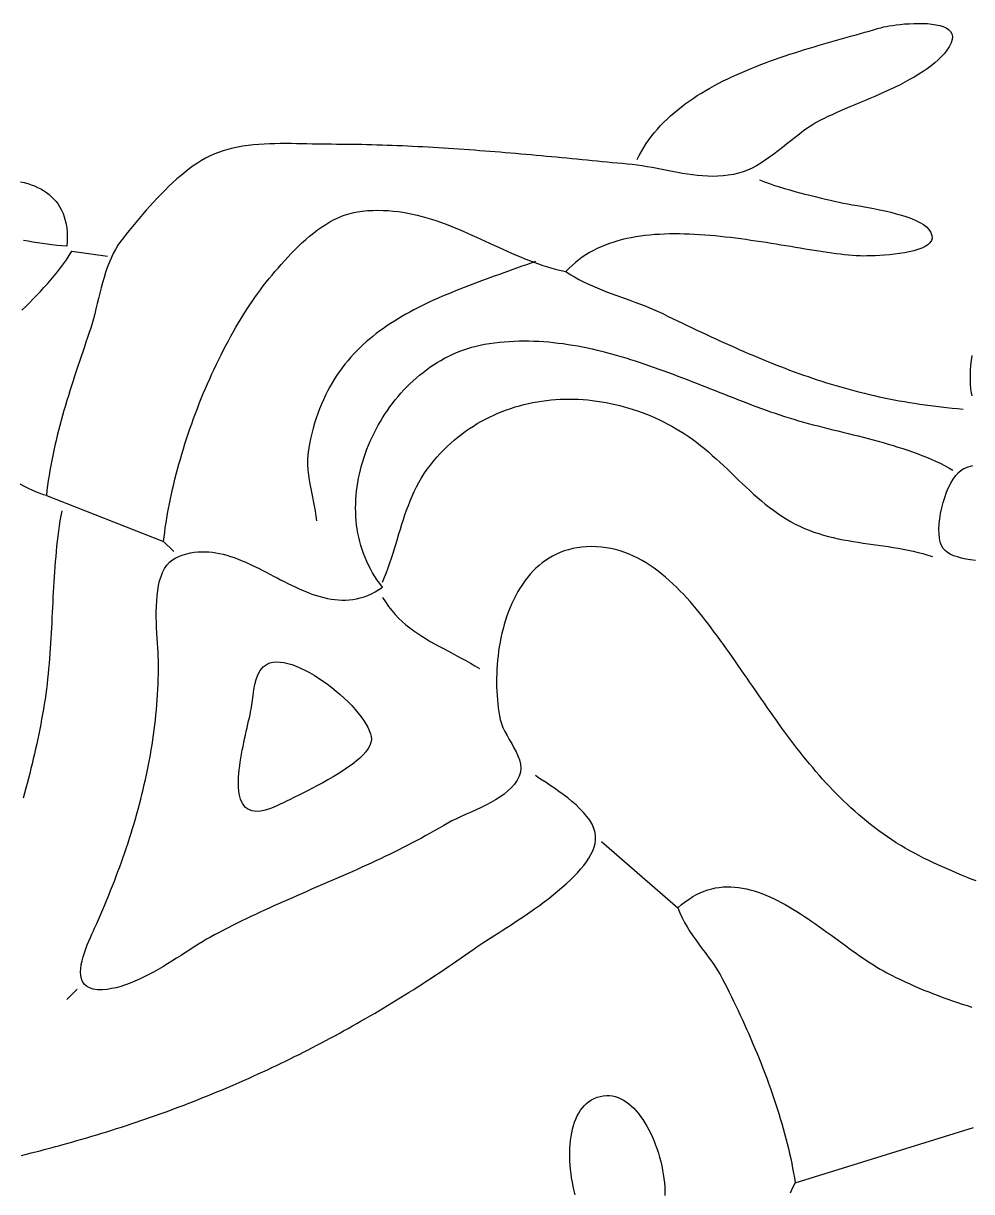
# Model space of a CAD drawing. Header units: millimetres. Extents: x 46 to 1464, y 30 to 1506.
# Drawn here: x 355.5 to 541.7, y 1015.2 to 1244.8 of the extents above; entities that cross this region are included whole.
import ezdxf

# ---------------------------------------------------------------- set-up
doc = ezdxf.new("R2010")
doc.units = ezdxf.units.MM
doc.layers.add('0_0_0', color=3, linetype='Continuous')

msp = doc.modelspace()

# ---------------------------------------------------------------- linework, layer by layer
at = {"layer": '0_0_0'}
for points in [[(476, 1218), (476.3983, 1218.8124), (476.8257, 1219.6064), (477.2815, 1220.3822), (477.7648, 1221.14), (478.2749, 1221.8802), (478.811, 1222.6032), (479.3723, 1223.309), (479.9581, 1223.9982), (480.5675, 1224.671), (481.1998, 1225.3276), (481.8542, 1225.9684), (482.5299, 1226.5936), (483.2262, 1227.2036), (483.9422, 1227.7987), (484.6772, 1228.3792), (485.4305, 1228.9453), (486.2012, 1229.4974), (486.9885, 1230.0357), (487.7917, 1230.5606), (488.61, 1231.0724), (489.4426, 1231.5713), (490.2888, 1232.0576), (491.1477, 1232.5318), (492.0186, 1232.9939), (492.9007, 1233.4444), (493.7932, 1233.8836), (494.6954, 1234.3117), (495.6065, 1234.729), (496.5256, 1235.1359), (497.452, 1235.5326), (498.385, 1235.9194), (499.3238, 1236.2967), (500.2675, 1236.6647), (501.2154, 1237.0237), (502.1667, 1237.3741), (503.1207, 1237.7161), (504.0765, 1238.05), (505.0334, 1238.3762), (505.9906, 1238.6948), (506.9474, 1239.0063), (507.9029, 1239.3109), (508.8563, 1239.6089), (509.807, 1239.9006), (510.754, 1240.1864), (511.6967, 1240.4664), (512.6343, 1240.7411), (513.5659, 1241.0106), (514.4908, 1241.2754), (515.4083, 1241.5357), (516.3175, 1241.7918), (517.2176, 1242.0439), (518.1079, 1242.2925), (518.9877, 1242.5378), (519.856, 1242.78), (520.7122, 1243.0196), (521.5555, 1243.2567), (522.3851, 1243.4917), (523.2001, 1243.725), (524, 1243.9567), (524.372, 1244.0525), (524.8569, 1244.1556), (525.4414, 1244.2621), (526.1122, 1244.368), (526.8561, 1244.4691), (527.6599, 1244.5616), (528.5103, 1244.6414), (529.3939, 1244.7044), (530.2977, 1244.7468), (531.2082, 1244.7644), (532.1123, 1244.7533), (532.9967, 1244.7094), (533.8482, 1244.6288), (534.6535, 1244.5074), (535.3992, 1244.3412), (536.0723, 1244.1262), (536.6594, 1243.8584), (537.1473, 1243.5339), (537.5227, 1243.1485), (537.7723, 1242.6982), (537.8829, 1242.1792), (537.8413, 1241.5873), (537.6342, 1240.9185), (537.2484, 1240.1689), (536.808, 1239.5063), (536.3027, 1238.86), (535.7365, 1238.2295), (535.1133, 1237.6145), (534.4372, 1237.0146), (533.7122, 1236.4294), (532.9422, 1235.8584), (532.1312, 1235.3013), (531.2833, 1234.7577), (530.4023, 1234.2271), (529.4924, 1233.7092), (528.5574, 1233.2035), (527.6015, 1232.7097), (526.6285, 1232.2274), (525.6424, 1231.7561), (524.6473, 1231.2955), (523.6472, 1230.8451), (522.6459, 1230.4046), (521.6476, 1229.9735), (520.6562, 1229.5515), (519.6757, 1229.1382), (518.7101, 1228.7331), (517.7634, 1228.3358), (516.8395, 1227.9461), (515.9425, 1227.5633), (515.0763, 1227.1872), (514.245, 1226.8174), (513.4525, 1226.4534), (512.7028, 1226.0948), (512, 1225.7414), (511.166, 1225.2812), (510.3335, 1224.77), (509.5018, 1224.2149), (508.6706, 1223.6234), (507.8392, 1223.0026), (507.0072, 1222.3598), (506.1741, 1221.7023), (505.3394, 1221.0374), (504.5026, 1220.3724), (503.6632, 1219.7145), (502.8208, 1219.071), (501.9747, 1218.4491), (501.1246, 1217.8562), (500.2699, 1217.2995), (499.4101, 1216.7863), (498.5448, 1216.3239), (497.6734, 1215.9195), (496.7954, 1215.5804), (495.9104, 1215.314), (494.8881, 1215.0825), (493.8705, 1214.9104), (492.8571, 1214.7933), (491.8477, 1214.7266), (490.842, 1214.7059), (489.8396, 1214.7268), (488.8404, 1214.7849), (487.8438, 1214.8756), (486.8497, 1214.9947), (485.8578, 1215.1375), (484.8677, 1215.2997), (483.8791, 1215.4769), (482.8917, 1215.6645), (481.9053, 1215.8582), (480.9194, 1216.0534), (479.9339, 1216.2459), (478.9483, 1216.431), (477.9625, 1216.6045), (476.976, 1216.7617), (475.9886, 1216.8984), (475, 1217.01), (474.0272, 1217.106), (473.0518, 1217.2023), (472.0739, 1217.2988), (471.0936, 1217.3956), (470.1109, 1217.4924), (469.1259, 1217.5893), (468.1388, 1217.6862), (467.1496, 1217.7829), (466.1585, 1217.8795), (465.1654, 1217.9759), (464.1705, 1218.072), (463.1738, 1218.1677), (462.1756, 1218.2629), (461.1757, 1218.3577), (460.1745, 1218.4519), (459.1718, 1218.5455), (458.1678, 1218.6383), (457.1627, 1218.7304), (456.1564, 1218.8216), (455.1491, 1218.912), (454.1408, 1219.0013), (453.1317, 1219.0896), (452.1219, 1219.1768), (451.1113, 1219.2628), (450.1002, 1219.3475), (449.0886, 1219.431), (448.0766, 1219.513), (447.0642, 1219.5936), (446.0516, 1219.6727), (445.0389, 1219.7502), (444.0261, 1219.826), (443.0133, 1219.9001), (442.0006, 1219.9724), (440.9882, 1220.0428), (439.976, 1220.1114), (438.9642, 1220.1779), (437.9529, 1220.2423), (436.9422, 1220.3046), (435.932, 1220.3647), (434.9227, 1220.4226), (433.9141, 1220.4781), (432.9064, 1220.5312), (431.8997, 1220.5818), (430.8942, 1220.6299), (429.8897, 1220.6754), (428.8866, 1220.7182), (427.8848, 1220.7582), (426.8844, 1220.7955), (425.8855, 1220.8298), (424.8883, 1220.8612), (423.8927, 1220.8896), (422.899, 1220.9149), (421.9071, 1220.9371), (420.9171, 1220.956), (419.9292, 1220.9716), (418.9435, 1220.9839), (417.96, 1220.9928), (416.9788, 1220.9981), (416, 1221), (415.0688, 1221.0047), (414.1139, 1221.0175), (413.1377, 1221.036), (412.1425, 1221.0579), (411.1308, 1221.0809), (410.105, 1221.1028), (409.0676, 1221.1212), (408.021, 1221.1339), (406.9675, 1221.1385), (405.9097, 1221.1328), (404.8499, 1221.1144), (403.7907, 1221.0811), (402.7343, 1221.0306), (401.6832, 1220.9605), (400.64, 1220.8687), (399.6069, 1220.7527), (398.5864, 1220.6104), (397.5809, 1220.4393), (396.5929, 1220.2373), (395.6249, 1220.002), (394.6791, 1219.7311), (393.7581, 1219.4223), (392.8642, 1219.0734), (392, 1218.6821), (391.214, 1218.2746), (390.4222, 1217.8169), (389.626, 1217.3123), (388.8269, 1216.7642), (388.0265, 1216.176), (387.2263, 1215.5512), (386.4277, 1214.8931), (385.6323, 1214.2051), (384.8416, 1213.4906), (384.0571, 1212.753), (383.2804, 1211.9958), (382.5128, 1211.2224), (381.756, 1210.436), (381.0114, 1209.6402), (380.2806, 1208.8384), (379.5651, 1208.0338), (378.8663, 1207.2301), (378.1859, 1206.4305), (377.5252, 1205.6384), (376.8858, 1204.8573), (376.2693, 1204.0905), (375.6771, 1203.3415), (375.1107, 1202.6137), (374.5717, 1201.9105), (374.0444, 1201.1627), (373.5578, 1200.365), (373.1086, 1199.5223), (372.6935, 1198.6396), (372.3095, 1197.7219), (371.9533, 1196.7741), (371.6217, 1195.8014), (371.3115, 1194.8087), (371.0196, 1193.801), (370.7426, 1192.7833), (370.4775, 1191.7607), (370.2211, 1190.738), (369.9701, 1189.7204), (369.7213, 1188.7127), (369.4716, 1187.7201), (369.2178, 1186.7475), (368.9567, 1185.8), (368.685, 1184.8825), (368.3996, 1184), (368.0829, 1183.0687), (367.7647, 1182.1334), (367.4454, 1181.1941), (367.1257, 1180.2511), (366.8059, 1179.3044), (366.4867, 1178.3543), (366.1685, 1177.4009), (365.852, 1176.4444), (365.5375, 1175.4849), (365.2257, 1174.5227), (364.9171, 1173.5578), (364.6122, 1172.5905), (364.3116, 1171.6209), (364.0157, 1170.6491), (363.7251, 1169.6754), (363.4403, 1168.6999), (363.1618, 1167.7228), (362.8902, 1166.7441), (362.626, 1165.7642), (362.3698, 1164.7831), (362.122, 1163.8011), (361.8832, 1162.8182), (361.6539, 1161.8347), (361.4346, 1160.8507), (361.2259, 1159.8664), (361.0283, 1158.8819), (360.8423, 1157.8974), (360.6684, 1156.9131), (360.5073, 1155.9291), (360.3593, 1154.9457), (360.2251, 1153.9629), (360.1051, 1152.9809), (360, 1152), (359.4019, 1152.1511), (358.7486, 1152.3728), (358.0451, 1152.657), (357.2962, 1152.9955), (356.5068, 1153.3803), (355.6817, 1153.8032), (354.8259, 1154.2561)], [(354.9053, 1213.6567), (355.6199, 1213.4873), (356.3149, 1213.2921), (356.989, 1213.0703), (357.6407, 1212.8212), (358.2689, 1212.544), (358.8722, 1212.2381), (359.4494, 1211.9028), (359.9991, 1211.5372), (360.52, 1211.1408), (361.0109, 1210.7128), (361.4704, 1210.2524), (361.8973, 1209.759), (362.2902, 1209.2318), (362.6478, 1208.6702), (362.9689, 1208.0734), (363.2522, 1207.4406), (363.4963, 1206.7713), (363.7, 1206.0646), (363.8619, 1205.3198), (363.9808, 1204.5362), (364.0553, 1203.7132), (364.0842, 1202.8499), (364.0662, 1201.9458), (364, 1201), (363.0208, 1201.0572), (362.0501, 1201.1372), (361.0877, 1201.2375), (360.133, 1201.3552), (359.1856, 1201.4879), (358.2451, 1201.6328), (357.3111, 1201.7875), (356.3832, 1201.9491), (355.4609, 1202.1151)], [(500, 1214), (500.9927, 1213.6277), (501.9834, 1213.2755), (502.9727, 1212.9417), (503.9613, 1212.6246), (504.9501, 1212.3226), (505.9396, 1212.0339), (506.9306, 1211.757), (507.9239, 1211.4902), (508.9201, 1211.2317), (509.92, 1210.98), (510.9243, 1210.7333), (511.9337, 1210.4899), (512.949, 1210.2483), (513.9708, 1210.0068), (515, 1209.7637), (515.6748, 1209.6148), (516.4469, 1209.4617), (517.3042, 1209.303), (518.2347, 1209.137), (519.2263, 1208.9624), (520.267, 1208.7776), (521.3448, 1208.581), (522.4476, 1208.3713), (523.5634, 1208.1468), (524.68, 1207.9061), (525.7856, 1207.6477), (526.868, 1207.3701), (527.9152, 1207.0718), (528.9152, 1206.7512), (529.8559, 1206.4069), (530.7252, 1206.0374), (531.5112, 1205.6411), (532.2017, 1205.2166), (532.7848, 1204.7623), (533.2484, 1204.2769), (533.6579, 1203.6593), (533.8713, 1203.0911), (533.9036, 1202.5705), (533.7695, 1202.0953), (533.4838, 1201.6637), (533.0615, 1201.2735), (532.5173, 1200.923), (531.8661, 1200.61), (531.1227, 1200.3325), (530.3019, 1200.0887), (529.4187, 1199.8765), (528.4878, 1199.694), (527.524, 1199.5391), (526.5423, 1199.4099), (525.5574, 1199.3043), (524.5842, 1199.2205), (523.6376, 1199.1565), (522.7323, 1199.1101), (521.8832, 1199.0796), (521.1051, 1199.0628), (520.4129, 1199.0579), (519.8214, 1199.0628), (519.3455, 1199.0755), (519, 1199.0941), (518.2501, 1199.1561), (517.482, 1199.2295), (516.6963, 1199.3137), (515.8937, 1199.4079), (515.0749, 1199.5114), (514.2405, 1199.6235), (513.3911, 1199.7434), (512.5275, 1199.8704), (511.6503, 1200.0038), (510.7602, 1200.1429), (509.8579, 1200.2869), (508.944, 1200.4351), (508.0191, 1200.5868), (507.084, 1200.7413), (506.1394, 1200.8979), (505.1858, 1201.0557), (504.2239, 1201.2142), (503.2545, 1201.3726), (502.2782, 1201.53), (501.2956, 1201.686), (500.3075, 1201.8396), (499.3144, 1201.9902), (498.3171, 1202.1371), (497.3162, 1202.2794), (496.3124, 1202.4166), (495.3063, 1202.5479), (494.2987, 1202.6726), (493.2901, 1202.7898), (492.2813, 1202.899), (491.2729, 1202.9994), (490.2657, 1203.0903), (489.2601, 1203.1708), (488.257, 1203.2404), (487.257, 1203.2983), (486.2607, 1203.3438), (485.2689, 1203.3761), (484.2821, 1203.3945), (483.3011, 1203.3983), (482.3265, 1203.3868), (481.3591, 1203.3592), (480.3993, 1203.3149), (479.448, 1203.2531), (478.5058, 1203.173), (477.5733, 1203.074), (476.6513, 1202.9553), (475.7403, 1202.8162), (474.8412, 1202.6561), (473.9544, 1202.474), (473.0807, 1202.2694), (472.2208, 1202.0415), (471.3753, 1201.7896), (470.5449, 1201.5129), (469.7303, 1201.2108), (468.932, 1200.8825), (468.1509, 1200.5273), (467.3875, 1200.1445), (466.6426, 1199.7333), (465.9168, 1199.293), (465.2107, 1198.8229), (464.525, 1198.3222), (463.8604, 1197.7904), (463.2176, 1197.2265), (462.5972, 1196.6299), (462, 1196), (462.8353, 1195.4538), (463.6849, 1194.9412), (464.5478, 1194.4594), (465.4226, 1194.0054), (466.3084, 1193.5763), (467.2037, 1193.1693), (468.1076, 1192.7814), (469.0189, 1192.4098), (469.9362, 1192.0516), (470.8586, 1191.7038), (471.7848, 1191.3636), (472.7137, 1191.028), (473.6441, 1190.6943), (474.5747, 1190.3594), (475.5045, 1190.0205), (476.4323, 1189.6747), (477.3569, 1189.3191), (478.2772, 1188.9507), (479.1918, 1188.5668), (480.0998, 1188.1644), (481, 1187.7407), (481.9754, 1187.2671), (482.9444, 1186.7978), (483.9074, 1186.333), (484.8646, 1185.8726), (485.8162, 1185.4167), (486.7627, 1184.9655), (487.7041, 1184.5189), (488.6409, 1184.077), (489.5733, 1183.6399), (490.5015, 1183.2076), (491.4259, 1182.7803), (492.3467, 1182.3579), (493.2642, 1181.9406), (494.1788, 1181.5284), (495.0905, 1181.1214), (495.9999, 1180.7195), (496.907, 1180.323), (497.8123, 1179.9319), (498.716, 1179.5461), (499.6183, 1179.1659), (500.5195, 1178.7912), (501.42, 1178.4221), (502.32, 1178.0587), (503.2197, 1177.7011), (504.1195, 1177.3493), (505.0196, 1177.0033), (505.9204, 1176.6633), (506.822, 1176.3292), (507.7249, 1176.0013), (508.6291, 1175.6795), (509.5351, 1175.3638), (510.4431, 1175.0544), (511.3534, 1174.7514), (512.2663, 1174.4547), (513.182, 1174.1645), (514.1008, 1173.8808), (515.023, 1173.6036), (515.9489, 1173.3331), (516.8788, 1173.0693), (517.8129, 1172.8123), (518.7515, 1172.5621), (519.6949, 1172.3188), (520.6434, 1172.0825), (521.5973, 1171.8532), (522.5567, 1171.631), (523.5221, 1171.4159), (524.4937, 1171.2081), (525.4718, 1171.0075), (526.4566, 1170.8143), (527.4484, 1170.6285), (528.4475, 1170.4501), (529.4543, 1170.2793), (530.4688, 1170.1161), (531.4916, 1169.9606), (532.5227, 1169.8128), (533.5626, 1169.6728), (534.6114, 1169.5406), (535.6695, 1169.4164), (536.7371, 1169.3001), (537.8145, 1169.1919), (538.902, 1169.0919), (540, 1169)], [(360, 1152), (383, 1143), (383.1018, 1143.8926), (383.2158, 1144.7948), (383.3419, 1145.7062), (383.4798, 1146.6263), (383.6295, 1147.5546), (383.7909, 1148.4906), (383.9637, 1149.4338), (384.1479, 1150.3838), (384.3434, 1151.34), (384.5499, 1152.3021), (384.7673, 1153.2695), (384.9956, 1154.2418), (385.2346, 1155.2185), (385.4842, 1156.1991), (385.7441, 1157.1831), (386.0144, 1158.1701), (386.2948, 1159.1596), (386.5852, 1160.151), (386.8854, 1161.144), (387.1955, 1162.1381), (387.5151, 1163.1327), (387.8443, 1164.1275), (388.1827, 1165.1219), (388.5304, 1166.1154), (388.8871, 1167.1076), (389.2528, 1168.098), (389.6273, 1169.0862), (390.0105, 1170.0716), (390.4022, 1171.0538), (390.8023, 1172.0322), (391.2107, 1173.0065), (391.6272, 1173.9762), (392.0517, 1174.9407), (392.484, 1175.8996), (392.9241, 1176.8524), (393.3718, 1177.7987), (393.827, 1178.738), (394.2894, 1179.6697), (394.7591, 1180.5935), (395.2358, 1181.5088), (395.7195, 1182.4152), (396.2099, 1183.3121), (396.707, 1184.1992), (397.2106, 1185.0759), (397.7206, 1185.9418), (398.2368, 1186.7964), (398.7592, 1187.6392), (399.2875, 1188.4697), (399.8217, 1189.2875), (400.3616, 1190.0921), (400.9071, 1190.883), (401.458, 1191.6597), (402.0142, 1192.4218), (402.5756, 1193.1688), (403.142, 1193.9001), (403.7134, 1194.6154), (404.2895, 1195.3142), (404.8703, 1195.996), (405.4771, 1196.6933), (406.0997, 1197.3998), (406.7382, 1198.1118), (407.3925, 1198.8258), (408.0629, 1199.5381), (408.7494, 1200.245), (409.4521, 1200.9431), (410.1711, 1201.6286), (410.9064, 1202.2981), (411.6583, 1202.9478), (412.4267, 1203.5741), (413.2118, 1204.1735), (414.0136, 1204.7423), (414.8323, 1205.277), (415.668, 1205.7739), (416.5207, 1206.2294), (417.3905, 1206.6399), (418.2776, 1207.0018), (419.1819, 1207.3114), (420.1037, 1207.5653), (421.043, 1207.7597), (422, 1207.8911), (423.0394, 1207.9791), (424.0663, 1208.0304), (425.0811, 1208.0466), (426.0842, 1208.029), (427.0762, 1207.979), (428.0575, 1207.8981), (429.0285, 1207.7876), (429.9897, 1207.6491), (430.9417, 1207.484), (431.8848, 1207.2936), (432.8194, 1207.0794), (433.7462, 1206.8429), (434.6655, 1206.5854), (435.5779, 1206.3084), (436.4836, 1206.0133), (437.3834, 1205.7015), (438.2775, 1205.3745), (439.1665, 1205.0337), (440.0508, 1204.6805), (440.9309, 1204.3163), (441.8073, 1203.9427), (442.6804, 1203.5609), (443.5507, 1203.1724), (444.4187, 1202.7787), (445.2847, 1202.3812), (446.1494, 1201.9813), (447.0131, 1201.5804), (447.8762, 1201.18), (448.7394, 1200.7814), (449.603, 1200.3862), (450.4676, 1199.9957), (451.3334, 1199.6114), (452.2012, 1199.2347), (453.0712, 1198.867), (453.944, 1198.5097), (454.82, 1198.1643), (455.6997, 1197.8322), (456.5835, 1197.5149), (457.472, 1197.2137), (458.3656, 1196.9301), (459.2647, 1196.6655), (460.1698, 1196.4213), (461.0814, 1196.199), (462, 1196)], [(355.1846, 1188.4443), (355.9217, 1189.1656), (356.6553, 1189.891), (357.3835, 1190.6212), (358.1044, 1191.3567), (358.8161, 1192.0984), (359.5166, 1192.8469), (360.204, 1193.6028), (360.8764, 1194.3668), (361.5318, 1195.1397), (362.1683, 1195.9221), (362.784, 1196.7146), (363.377, 1197.518), (363.9452, 1198.3329), (364.4869, 1199.16), (365, 1200)], [(365, 1200), (372, 1199)], [(456, 1198), (455.1203, 1197.675), (454.2397, 1197.3527), (453.3583, 1197.0327), (452.4765, 1196.7144), (451.5947, 1196.3975), (450.7133, 1196.0815), (449.8325, 1195.766), (448.9527, 1195.4505), (448.0743, 1195.1346), (447.1977, 1194.8178), (446.3231, 1194.4998), (445.4509, 1194.18), (444.5816, 1193.858), (443.7153, 1193.5334), (442.8525, 1193.2057), (441.9935, 1192.8745), (441.1387, 1192.5394), (440.2884, 1192.1999), (439.443, 1191.8556), (438.6028, 1191.506), (437.7681, 1191.1507), (436.9394, 1190.7892), (436.117, 1190.4212), (435.3011, 1190.0461), (434.4922, 1189.6635), (433.6906, 1189.2731), (432.8967, 1188.8742), (432.1108, 1188.4666), (431.3333, 1188.0497), (430.5644, 1187.6231), (429.8046, 1187.1865), (429.0542, 1186.7392), (428.3136, 1186.281), (427.5831, 1185.8113), (426.863, 1185.3297), (426.1538, 1184.8357), (425.4557, 1184.329), (424.769, 1183.8091), (424.0943, 1183.2756), (423.4317, 1182.7279), (422.7817, 1182.1657), (422.1446, 1181.5885), (421.5207, 1180.9959), (420.9104, 1180.3875), (420.3141, 1179.7627), (419.7321, 1179.1212), (419.1647, 1178.4625), (418.6123, 1177.7862), (418.0752, 1177.0918), (417.5539, 1176.3789), (417.0485, 1175.647), (416.5596, 1174.8958), (416.0874, 1174.1247), (415.6323, 1173.3334), (415.1946, 1172.5213), (414.7747, 1171.6881), (414.373, 1170.8333), (413.9897, 1169.9564), (413.6253, 1169.057), (413.28, 1168.1348), (412.9543, 1167.1891), (412.6484, 1166.2197), (412.3628, 1165.226), (412.0978, 1164.2076), (411.8537, 1163.1641), (411.6309, 1162.095), (411.4297, 1161), (411.3041, 1160.0253), (411.2534, 1159.0392), (411.2682, 1158.0436), (411.3386, 1157.0404), (411.4553, 1156.0314), (411.6085, 1155.0185), (411.7887, 1154.0036), (411.9863, 1152.9885), (412.1917, 1151.9751), (412.3953, 1150.9654), (412.5875, 1149.9611), (412.7587, 1148.9642), (412.8994, 1147.9765), (413, 1147)], [(542.5272, 1076.2765), (541.5805, 1076.6643), (540.6345, 1077.0531), (539.6898, 1077.4441), (538.7467, 1077.8384), (537.8059, 1078.2372), (536.8678, 1078.6416), (535.9328, 1079.0528), (535.0016, 1079.472), (534.0745, 1079.9003), (533.1521, 1080.3389), (532.2349, 1080.7888), (531.3233, 1081.2514), (530.4179, 1081.7277), (529.5191, 1082.2189), (528.6274, 1082.7261), (527.7433, 1083.2505), (526.8673, 1083.7933), (526, 1084.3557), (525.1327, 1084.9414), (524.2807, 1085.5376), (523.4434, 1086.144), (522.6206, 1086.7604), (521.8118, 1087.3865), (521.0166, 1088.0222), (520.2347, 1088.6671), (519.4656, 1089.3211), (518.7089, 1089.9839), (517.9643, 1090.6554), (517.2314, 1091.3351), (516.5097, 1092.023), (515.7988, 1092.7188), (515.0985, 1093.4222), (514.4082, 1094.1331), (513.7276, 1094.8512), (513.0562, 1095.5762), (512.3938, 1096.308), (511.7398, 1097.0463), (511.094, 1097.7908), (510.4558, 1098.5414), (509.825, 1099.2978), (509.2011, 1100.0598), (508.5837, 1100.8271), (507.9724, 1101.5995), (507.3669, 1102.3768), (506.7667, 1103.1588), (506.1714, 1103.9452), (505.5807, 1104.7357), (504.9941, 1105.5302), (504.4113, 1106.3285), (503.8319, 1107.1302), (503.2554, 1107.9352), (502.6815, 1108.7432), (502.1097, 1109.554), (501.5398, 1110.3673), (500.9712, 1111.183), (500.4037, 1112.0008), (499.8367, 1112.8205), (499.27, 1113.6418), (498.703, 1114.4645), (498.1355, 1115.2884), (497.5669, 1116.1132), (496.9971, 1116.9387), (496.4254, 1117.7647), (495.8516, 1118.591), (495.2752, 1119.4172), (494.6958, 1120.2433), (494.1131, 1121.0689), (493.5267, 1121.8938), (492.9361, 1122.7178), (492.341, 1123.5406), (491.741, 1124.3621), (491.1356, 1125.1819), (490.5246, 1126), (489.9657, 1126.7381), (489.3952, 1127.4793), (488.8129, 1128.2217), (488.2187, 1128.9636), (487.6124, 1129.7029), (486.9937, 1130.438), (486.3626, 1131.1668), (485.7188, 1131.8876), (485.0621, 1132.5984), (484.3924, 1133.2975), (483.7095, 1133.983), (483.0132, 1134.653), (482.3033, 1135.3057), (481.5797, 1135.9391), (480.8421, 1136.5515), (480.0904, 1137.141), (479.3245, 1137.7057), (478.544, 1138.2438), (477.749, 1138.7534), (476.9391, 1139.2326), (476.1141, 1139.6796), (475.274, 1140.0926), (474.4186, 1140.4696), (473.5475, 1140.8089), (472.6608, 1141.1085), (471.7581, 1141.3666), (470.8394, 1141.5814), (469.9044, 1141.751), (468.9529, 1141.8734), (467.9848, 1141.947), (467, 1141.9698), (466.0427, 1141.942), (465.1141, 1141.8661), (464.2139, 1141.7434), (463.3419, 1141.5754), (462.4977, 1141.3633), (461.681, 1141.1086), (460.8917, 1140.8126), (460.1295, 1140.4768), (459.394, 1140.1025), (458.685, 1139.6912), (458.0023, 1139.2441), (457.3455, 1138.7627), (456.7145, 1138.2485), (456.1088, 1137.7026), (455.5283, 1137.1266), (454.9727, 1136.5219), (454.4417, 1135.8898), (453.9351, 1135.2316), (453.4525, 1134.5489), (452.9937, 1133.8429), (452.5585, 1133.1151), (452.1465, 1132.3669), (451.7575, 1131.5996), (451.3913, 1130.8146), (451.0475, 1130.0133), (450.7258, 1129.1971), (450.4261, 1128.3673), (450.1481, 1127.5255), (449.8914, 1126.6729), (449.6558, 1125.8109), (449.4411, 1124.9409), (449.2469, 1124.0644), (449.073, 1123.1826), (448.9191, 1122.297), (448.785, 1121.409), (448.6703, 1120.5199), (448.5749, 1119.6312), (448.4984, 1118.7441), (448.4406, 1117.8602), (448.4012, 1116.9808), (448.3799, 1116.1072), (448.3765, 1115.241), (448.3907, 1114.3833), (448.4221, 1113.5357), (448.4707, 1112.6996), (448.536, 1111.8762), (448.6178, 1111.067), (448.7159, 1110.2734), (448.8299, 1109.4968), (448.9597, 1108.7385), (449.1049, 1108), (449.321, 1107.2163), (449.6277, 1106.4292), (450.0042, 1105.639), (450.4299, 1104.8461), (450.8841, 1104.0509), (451.3463, 1103.2538), (451.7957, 1102.4551), (452.2117, 1101.6553), (452.5736, 1100.8548), (452.8608, 1100.0539), (453.0527, 1099.253), (453.1286, 1098.4526), (453.0678, 1097.6529), (452.8497, 1096.8545), (452.4537, 1096.0578), (451.9302, 1095.3132), (451.3168, 1094.615), (450.6235, 1093.9595), (449.8599, 1093.343), (449.0359, 1092.7618), (448.1612, 1092.2122), (447.2457, 1091.6906), (446.2992, 1091.1932), (445.3314, 1090.7163), (444.3522, 1090.2564), (443.3713, 1089.8096), (442.3985, 1089.3723), (441.4437, 1088.9409), (440.5167, 1088.5116), (439.6272, 1088.0808), (438.785, 1087.6447), (438, 1087.1998), (437.1279, 1086.6834), (436.2529, 1086.1757), (435.3751, 1085.6763), (434.4946, 1085.185), (433.6114, 1084.7014), (432.7258, 1084.2252), (431.8377, 1083.7561), (430.9474, 1083.2937), (430.0549, 1082.8377), (429.1604, 1082.3878), (428.264, 1081.9438), (427.3657, 1081.5051), (426.4657, 1081.0716), (425.5641, 1080.6429), (424.661, 1080.2187), (423.7566, 1079.7987), (422.8509, 1079.3825), (421.9441, 1078.9698), (421.0362, 1078.5603), (420.1275, 1078.1537), (419.2179, 1077.7496), (418.3076, 1077.3478), (417.3968, 1076.9479), (416.4855, 1076.5495), (415.5738, 1076.1524), (414.6619, 1075.7563), (413.7499, 1075.3607), (412.8379, 1074.9655), (411.926, 1074.5702), (411.0143, 1074.1746), (410.1029, 1073.7782), (409.192, 1073.3809), (408.2816, 1072.9823), (407.3719, 1072.582), (406.463, 1072.1798), (405.5549, 1071.7752), (404.6479, 1071.3681), (403.742, 1070.958), (402.8374, 1070.5446), (401.934, 1070.1277), (401.0322, 1069.7069), (400.1319, 1069.2818), (399.2333, 1068.8522), (398.3365, 1068.4177), (397.4417, 1067.9781), (396.5488, 1067.5329), (395.6581, 1067.0818), (394.7696, 1066.6246), (393.8836, 1066.1609), (393, 1065.6905), (392.2355, 1065.2682), (391.452, 1064.8149), (390.6507, 1064.3344), (389.8328, 1063.8306), (388.9995, 1063.3077), (388.1521, 1062.7694), (387.2919, 1062.2198), (386.42, 1061.6629), (385.5377, 1061.1025), (384.6462, 1060.5428), (383.7469, 1059.9875), (382.8408, 1059.4408), (381.9294, 1058.9065), (381.0137, 1058.3886), (380.0951, 1057.8911), (379.1748, 1057.418), (378.254, 1056.9731), (377.3339, 1056.5605), (376.4159, 1056.1842), (375.5011, 1055.848), (374.5908, 1055.556), (373.6862, 1055.3122), (372.7886, 1055.1204), (371.8991, 1054.9846), (371.0192, 1054.9089), (370.0068, 1054.9149), (369.1498, 1055.0378), (368.4385, 1055.2682), (367.8631, 1055.5965), (367.4138, 1056.0133), (367.0811, 1056.5091), (366.8551, 1057.0745), (366.7262, 1057.7), (366.6845, 1058.3763), (366.7205, 1059.0937), (366.8243, 1059.8428), (366.9863, 1060.6143), (367.1967, 1061.3986), (367.4458, 1062.1862), (367.7239, 1062.9678), (368.0212, 1063.7338), (368.3281, 1064.4749), (368.6348, 1065.1815), (368.9316, 1065.8442), (369.2088, 1066.4535), (369.4567, 1067), (369.8677, 1067.921), (370.2738, 1068.8432), (370.6748, 1069.7664), (371.0707, 1070.6907), (371.4614, 1071.6162), (371.8467, 1072.5429), (372.2265, 1073.4708), (372.6008, 1074.3999), (372.9694, 1075.3302), (373.3323, 1076.2619), (373.6892, 1077.1949), (374.0402, 1078.1293), (374.3851, 1079.065), (374.7238, 1080.0022), (375.0562, 1080.9408), (375.3823, 1081.8809), (375.7018, 1082.8225), (376.0147, 1083.7657), (376.3209, 1084.7104), (376.6203, 1085.6567), (376.9128, 1086.6047), (377.1982, 1087.5543), (377.4765, 1088.5056), (377.7476, 1089.4586), (378.0114, 1090.4134), (378.2677, 1091.37), (378.5165, 1092.3284), (378.7576, 1093.2886), (378.9909, 1094.2507), (379.2165, 1095.2147), (379.434, 1096.1806), (379.6435, 1097.1485), (379.8448, 1098.1184), (380.0378, 1099.0903), (380.2225, 1100.0642), (380.3986, 1101.0403), (380.5662, 1102.0184), (380.7251, 1102.9987), (380.8752, 1103.9812), (381.0164, 1104.9659), (381.1486, 1105.9528), (381.2716, 1106.942), (381.3855, 1107.9335), (381.49, 1108.9273), (381.5851, 1109.9235), (381.6707, 1110.922), (381.7467, 1111.923), (381.8129, 1112.9264), (381.8693, 1113.9323), (381.9157, 1114.9407), (381.9521, 1115.9516), (381.9784, 1116.9651), (381.9943, 1117.9812), (382, 1119), (381.9893, 1119.6586), (381.9598, 1120.3951), (381.9158, 1121.2012), (381.8618, 1122.0689), (381.8019, 1122.9899), (381.7408, 1123.9561), (381.6826, 1124.9593), (381.6319, 1125.9913), (381.5929, 1127.0441), (381.57, 1128.1093), (381.5677, 1129.1789), (381.5903, 1130.2446), (381.6421, 1131.2984), (381.7275, 1132.332), (381.851, 1133.3373), (382.0168, 1134.3061), (382.2294, 1135.2303), (382.4931, 1136.1016), (382.8124, 1136.912), (383.1915, 1137.6532), (383.6348, 1138.317), (384.1468, 1138.8954), (384.7318, 1139.3801), (385.3942, 1139.7631), (386.1183, 1140.0769), (386.841, 1140.3403), (387.562, 1140.555), (388.2817, 1140.723), (388.9999, 1140.8463), (389.7169, 1140.9268), (390.4325, 1140.9665), (391.147, 1140.9674), (391.8603, 1140.9313), (392.5726, 1140.8602), (393.2838, 1140.7562), (393.9941, 1140.621), (394.7035, 1140.4567), (395.4121, 1140.2653), (396.12, 1140.0486), (396.8271, 1139.8087), (397.5336, 1139.5474), (398.2395, 1139.2668), (398.945, 1138.9688), (399.6499, 1138.6552), (400.3546, 1138.3282), (401.0588, 1137.9896), (401.7629, 1137.6413), (402.4667, 1137.2854), (403.1704, 1136.9238), (403.8741, 1136.5584), (404.5778, 1136.1912), (405.2815, 1135.8241), (405.9853, 1135.4591), (406.6893, 1135.0981), (407.3936, 1134.7431), (408.0982, 1134.396), (408.8032, 1134.0588), (409.5086, 1133.7334), (410.2145, 1133.4218), (410.921, 1133.126), (411.6281, 1132.8478), (412.3359, 1132.5892), (413.0445, 1132.3523), (413.7539, 1132.1388), (414.4642, 1131.9509), (415.1754, 1131.7903), (415.8876, 1131.6592), (416.6009, 1131.5594), (417.3153, 1131.4928), (418.0309, 1131.4615), (418.7478, 1131.4674), (419.466, 1131.5124), (420.1856, 1131.5984), (420.9067, 1131.7275), (421.6293, 1131.9016), (422.3534, 1132.1227), (423.0792, 1132.3926), (423.8067, 1132.7133), (424.5359, 1133.0868), (425.267, 1133.515), (426, 1134), (425.4645, 1134.6895), (424.9594, 1135.3917), (424.4844, 1136.106), (424.0393, 1136.8319), (423.6235, 1137.5689), (423.237, 1138.3162), (422.8792, 1139.0733), (422.5499, 1139.8397), (422.2488, 1140.6147), (421.9756, 1141.3979), (421.7299, 1142.1886), (421.5114, 1142.9862), (421.3198, 1143.7902), (421.1547, 1144.6), (421.0159, 1145.4149), (420.903, 1146.2346), (420.8157, 1147.0582), (420.7536, 1147.8854), (420.7165, 1148.7154), (420.7041, 1149.5478), (420.7159, 1150.3819), (420.7518, 1151.2172), (420.8112, 1152.0531), (420.8941, 1152.889), (420.9999, 1153.7243), (421.1285, 1154.5585), (421.2794, 1155.391), (421.4523, 1156.2212), (421.647, 1157.0485), (421.8631, 1157.8723), (422.1003, 1158.6922), (422.3582, 1159.5074), (422.6366, 1160.3174), (422.9351, 1161.1217), (423.2534, 1161.9197), (423.5911, 1162.7107), (423.948, 1163.4943), (424.3238, 1164.2698), (424.718, 1165.0366), (425.1304, 1165.7942), (425.5607, 1166.542), (426.0085, 1167.2794), (426.4736, 1168.0059), (426.9555, 1168.7209), (427.454, 1169.4237), (427.9687, 1170.1139), (428.4994, 1170.7908), (429.0457, 1171.4538), (429.6073, 1172.1024), (430.1838, 1172.7361), (430.7749, 1173.3541), (431.3804, 1173.956), (431.9999, 1174.5412), (432.633, 1175.1091), (433.2795, 1175.6591), (433.939, 1176.1906), (434.6113, 1176.7031), (435.2959, 1177.196), (435.9925, 1177.6687), (436.7009, 1178.1206), (437.4207, 1178.5512), (438.1517, 1178.9599), (438.8933, 1179.346), (439.6455, 1179.7091), (440.4077, 1180.0485), (441.1798, 1180.3637), (441.9613, 1180.6541), (442.752, 1180.9191), (443.5515, 1181.1581), (444.3596, 1181.3706), (445.1758, 1181.556), (446, 1181.7137), (446.9778, 1181.8721), (447.954, 1182.0082), (448.9286, 1182.1224), (449.9017, 1182.2153), (450.8731, 1182.2874), (451.843, 1182.339), (452.8114, 1182.3708), (453.7782, 1182.3831), (454.7434, 1182.3766), (455.7072, 1182.3516), (456.6694, 1182.3087), (457.6302, 1182.2484), (458.5894, 1182.1712), (459.5472, 1182.0775), (460.5035, 1181.9678), (461.4584, 1181.8426), (462.4118, 1181.7025), (463.3638, 1181.5479), (464.3144, 1181.3793), (465.2635, 1181.1971), (466.2113, 1181.002), (467.1576, 1180.7943), (468.1026, 1180.5746), (469.0462, 1180.3433), (469.9885, 1180.101), (470.9294, 1179.8481), (471.869, 1179.5852), (472.8073, 1179.3126), (473.7443, 1179.031), (474.6799, 1178.7408), (475.6143, 1178.4424), (476.5474, 1178.1364), (477.4792, 1177.8233), (478.4097, 1177.5036), (479.3391, 1177.1777), (480.2672, 1176.8461), (481.194, 1176.5094), (482.1197, 1176.168), (483.0441, 1175.8224), (483.9674, 1175.4731), (484.8894, 1175.1206), (485.8103, 1174.7654), (486.7301, 1174.408), (487.6487, 1174.0488), (488.5662, 1173.6884), (489.4825, 1173.3272), (490.3977, 1172.9658), (491.3119, 1172.6046), (492.2249, 1172.2441), (493.1368, 1171.8848), (494.0477, 1171.5272), (494.9575, 1171.1718), (495.8663, 1170.8191), (496.7741, 1170.4696), (497.6808, 1170.1237), (498.5865, 1169.782), (499.4912, 1169.4449), (500.3949, 1169.113), (501.2976, 1168.7867), (502.1993, 1168.4665), (503.1001, 1168.1529), (504, 1167.8464), (504.9042, 1167.5486), (505.8196, 1167.2598), (506.7454, 1166.9791), (507.6808, 1166.7057), (508.6251, 1166.4389), (509.5774, 1166.1777), (510.537, 1165.9214), (511.503, 1165.6692), (512.4747, 1165.4203), (513.4514, 1165.1739), (514.4322, 1164.9291), (515.4163, 1164.6853), (516.403, 1164.4414), (517.3914, 1164.1969), (518.3809, 1163.9508), (519.3705, 1163.7023), (520.3596, 1163.4507), (521.3474, 1163.1952), (522.3329, 1162.9348), (523.3156, 1162.6689), (524.2945, 1162.3967), (525.2689, 1162.1172), (526.2381, 1161.8297), (527.2012, 1161.5335), (528.1574, 1161.2277), (529.1061, 1160.9114), (530.0463, 1160.584), (530.9773, 1160.2446), (531.8983, 1159.8923), (532.8085, 1159.5264), (533.7072, 1159.1461), (534.5936, 1158.7505), (535.4668, 1158.339), (536.3261, 1157.9105), (537.1708, 1157.4645), (538, 1157)], [(541.7472, 1171.5692), (541.6072, 1172.1481), (541.5067, 1172.9951), (541.443, 1173.8669), (541.4143, 1174.7616), (541.419, 1175.6777), (541.4554, 1176.6135), (541.5219, 1177.5673), (541.6169, 1178.5374), (541.7387, 1179.5221)], [(426, 1135), (426.3983, 1135.9332), (426.7716, 1136.8712), (427.1229, 1137.8131), (427.4552, 1138.7583), (427.7714, 1139.7059), (428.0747, 1140.6551), (428.368, 1141.6053), (428.6544, 1142.5556), (428.9369, 1143.5054), (429.2185, 1144.4537), (429.5022, 1145.4), (429.7911, 1146.3434), (430.0881, 1147.2831), (430.3964, 1148.2184), (430.7189, 1149.1486), (431.0586, 1150.0728), (431.4185, 1150.9904), (431.8018, 1151.9005), (432.2114, 1152.8024), (432.6502, 1153.6954), (433.1215, 1154.5786), (433.6281, 1155.4514), (434.1731, 1156.3129), (434.7595, 1157.1624), (435.3904, 1157.9992), (436.0174, 1158.7725), (436.6596, 1159.5208), (437.3166, 1160.2441), (437.9879, 1160.9425), (438.6732, 1161.6162), (439.3719, 1162.2654), (440.0837, 1162.89), (440.8081, 1163.4902), (441.5446, 1164.0662), (442.293, 1164.6181), (443.0527, 1165.146), (443.8233, 1165.6501), (444.6044, 1166.1303), (445.3955, 1166.587), (446.1962, 1167.0201), (447.0061, 1167.4298), (447.8248, 1167.8163), (448.6518, 1168.1797), (449.4868, 1168.52), (450.3291, 1168.8374), (451.1786, 1169.132), (452.0346, 1169.404), (452.8968, 1169.6534), (453.7648, 1169.8805), (454.6381, 1170.0852), (455.5163, 1170.2678), (456.3989, 1170.4283), (457.2856, 1170.5669), (458.1759, 1170.6837), (459.0694, 1170.7789), (459.9656, 1170.8524), (460.8641, 1170.9046), (461.7645, 1170.9354), (462.6664, 1170.9451), (463.5693, 1170.9336), (464.4729, 1170.9012), (465.3765, 1170.848), (466.28, 1170.7741), (467.1827, 1170.6796), (468.0843, 1170.5647), (468.9844, 1170.4294), (469.8825, 1170.2739), (470.7782, 1170.0983), (471.6711, 1169.9028), (472.5607, 1169.6874), (473.4466, 1169.4522), (474.3284, 1169.1975), (475.2056, 1168.9233), (476.0778, 1168.6297), (476.9447, 1168.3169), (477.8057, 1167.9849), (478.6604, 1167.634), (479.5084, 1167.2642), (480.3493, 1166.8757), (481.1827, 1166.4685), (482.008, 1166.0428), (482.8249, 1165.5987), (483.633, 1165.1364), (484.4319, 1164.6559), (485.221, 1164.1574), (486, 1163.6411), (486.8268, 1163.0626), (487.6373, 1162.4633), (488.4328, 1161.8449), (489.2148, 1161.2094), (489.985, 1160.5589), (490.7449, 1159.8953), (491.4959, 1159.2205), (492.2395, 1158.5365), (492.9774, 1157.8453), (493.711, 1157.1488), (494.4418, 1156.449), (495.1713, 1155.7478), (495.9012, 1155.0473), (496.6328, 1154.3493), (497.3678, 1153.6559), (498.1076, 1152.969), (498.8538, 1152.2905), (499.6078, 1151.6225), (500.3713, 1150.9668), (501.1457, 1150.3255), (501.9325, 1149.7005), (502.7333, 1149.0937), (503.5496, 1148.5072), (504.3828, 1147.9429), (505.2347, 1147.4027), (506.1065, 1146.8887), (507, 1146.4028), (507.9072, 1145.9529), (508.8243, 1145.5413), (509.7507, 1145.1656), (510.6856, 1144.8232), (511.6284, 1144.5115), (512.5785, 1144.2281), (513.5352, 1143.9703), (514.4979, 1143.7357), (515.4659, 1143.5216), (516.4386, 1143.3257), (517.4152, 1143.1453), (518.3952, 1142.9779), (519.378, 1142.821), (520.3627, 1142.672), (521.3489, 1142.5284), (522.3358, 1142.3877), (523.3229, 1142.2473), (524.3093, 1142.1047), (525.2946, 1141.9573), (526.278, 1141.8027), (527.2589, 1141.6383), (528.2366, 1141.4616), (529.2105, 1141.27), (530.1799, 1141.0609), (531.1442, 1140.8319), (532.1028, 1140.5805), (533.0549, 1140.304), (534, 1140)], [(542.453, 1139.2621), (541.4663, 1139.3809), (540.534, 1139.5301), (539.6624, 1139.7118), (538.858, 1139.9281), (538.1272, 1140.1811), (537.4763, 1140.473), (536.9117, 1140.806), (536.4398, 1141.1821), (536.0671, 1141.6035), (535.7487, 1142.1652), (535.5111, 1142.8431), (535.3504, 1143.6218), (535.2629, 1144.4859), (535.2448, 1145.4202), (535.2922, 1146.4093), (535.4014, 1147.4378), (535.5686, 1148.4906), (535.79, 1149.5521), (536.0617, 1150.6071), (536.38, 1151.6403), (536.7411, 1152.6364), (537.1412, 1153.5799), (537.5765, 1154.4557), (538.0432, 1155.2483), (538.5375, 1155.9424), (539.0556, 1156.5227), (539.5937, 1156.9739), (540.1481, 1157.2807), (541.0076, 1157.6071), (541.8781, 1157.8903)], [(363, 1149), (362.8223, 1148.0063), (362.6575, 1147.0117), (362.505, 1146.0163), (362.3641, 1145.02), (362.234, 1144.023), (362.1141, 1143.0252), (362.0038, 1142.0268), (361.9023, 1141.0278), (361.8089, 1140.0282), (361.723, 1139.028), (361.6438, 1138.0274), (361.5707, 1137.0263), (361.503, 1136.0249), (361.4401, 1135.0231), (361.3812, 1134.021), (361.3256, 1133.0186), (361.2726, 1132.0161), (361.2217, 1131.0134), (361.172, 1130.0106), (361.1229, 1129.0077), (361.0738, 1128.0048), (361.0239, 1127.002), (360.9725, 1125.9992), (360.919, 1124.9966), (360.8627, 1123.9941), (360.8028, 1122.9919), (360.7388, 1121.99), (360.6699, 1120.9883), (360.5954, 1119.9871), (360.5147, 1118.9862), (360.427, 1117.9858), (360.3317, 1116.9859), (360.2282, 1115.9866), (360.1156, 1114.9879), (359.9933, 1113.9898), (359.8607, 1112.9924), (359.717, 1111.9958), (359.5617, 1111), (359.3997, 1110.0229), (359.2311, 1109.0464), (359.0558, 1108.0704), (358.874, 1107.095), (358.6856, 1106.1202), (358.4908, 1105.1461), (358.2896, 1104.1726), (358.082, 1103.1999), (357.8682, 1102.228), (357.6482, 1101.2569), (357.422, 1100.2867), (357.1898, 1099.3173), (356.9515, 1098.3489), (356.7073, 1097.3814), (356.4573, 1096.415), (356.2014, 1095.4496), (355.9397, 1094.4854), (355.6724, 1093.5222), (355.3994, 1092.5603)], [(383, 1143), (385, 1141)], [(426, 1132), (426.5712, 1131.0874), (427.1731, 1130.2286), (427.804, 1129.4201), (428.4624, 1128.6584), (429.1467, 1127.9401), (429.8554, 1127.2618), (430.5869, 1126.6201), (431.3396, 1126.0117), (432.112, 1125.4329), (432.9025, 1124.8806), (433.7096, 1124.3511), (434.5317, 1123.8412), (435.3673, 1123.3473), (436.2147, 1122.8662), (437.0725, 1122.3942), (437.939, 1121.9282), (438.8128, 1121.4645), (439.6922, 1120.9999), (440.5757, 1120.5309), (441.4617, 1120.054), (442.3487, 1119.5659), (443.2351, 1119.0631), (444.1194, 1118.5423), (445, 1118)], [(403.3179, 1118.868), (403.8763, 1119.1065), (404.4894, 1119.2541), (405.1521, 1119.315), (405.8595, 1119.2939), (406.6066, 1119.1951), (407.3885, 1119.0233), (408.2003, 1118.7828), (409.0369, 1118.4782), (409.8936, 1118.114), (410.7653, 1117.6946), (411.6471, 1117.2245), (412.534, 1116.7082), (413.4212, 1116.1503), (414.3036, 1115.5551), (415.1764, 1114.9273), (416.0345, 1114.2712), (416.8731, 1113.5913), (417.6872, 1112.8922), (418.4719, 1112.1784), (419.2221, 1111.4542), (419.9331, 1110.7243), (420.5998, 1109.9931), (421.2173, 1109.265), (421.7807, 1108.5447), (422.2849, 1107.8365), (422.7252, 1107.1449), (423.0965, 1106.4745), (423.3939, 1105.8297), (423.6124, 1105.2151), (423.7471, 1104.635), (423.7932, 1104.0941), (423.7215, 1103.5084), (423.5135, 1102.909), (423.18, 1102.2986), (422.7315, 1101.6796), (422.1786, 1101.0545), (421.5321, 1100.426), (420.8024, 1099.7965), (420.0004, 1099.1685), (419.1366, 1098.5447), (418.2216, 1097.9275), (417.2662, 1097.3194), (416.2808, 1096.7231), (415.2763, 1096.1409), (414.2631, 1095.5756), (413.252, 1095.0295), (412.2536, 1094.5053), (411.2786, 1094.0055), (410.3374, 1093.5326), (409.441, 1093.0891), (408.5997, 1092.6776), (407.8243, 1092.3006), (407.1255, 1091.9606), (406.5138, 1091.6602), (406, 1091.402), (405.0735, 1090.9546), (404.2134, 1090.5941), (403.4174, 1090.3172), (402.6836, 1090.1208), (402.0097, 1090.0016), (401.3939, 1089.9565), (400.8339, 1089.9821), (400.3277, 1090.0753), (399.8732, 1090.2328), (399.4684, 1090.4515), (399.1111, 1090.7281), (398.7993, 1091.0594), (398.531, 1091.4421), (398.3039, 1091.8732), (398.1161, 1092.3493), (397.9654, 1092.8672), (397.8498, 1093.4238), (397.7673, 1094.0157), (397.7156, 1094.6398), (397.6928, 1095.2929), (397.6968, 1095.9717), (397.7255, 1096.6731), (397.7767, 1097.3938), (397.8485, 1098.1305), (397.9388, 1098.8801), (398.0454, 1099.6394), (398.1664, 1100.4052), (398.2995, 1101.1741), (398.4428, 1101.9431), (398.5941, 1102.7088), (398.7514, 1103.4682), (398.9126, 1104.2178), (399.0756, 1104.9546), (399.2384, 1105.6754), (399.3988, 1106.3768), (399.5548, 1107.0557), (399.7044, 1107.7089), (399.8453, 1108.3331), (399.9756, 1108.9252), (400.0931, 1109.4819), (400.1959, 1110), (400.3321, 1110.8571), (400.4504, 1111.805), (400.5721, 1112.8119), (400.7186, 1113.8464), (400.9113, 1114.8769), (401.1717, 1115.8721), (401.5212, 1116.8002), (401.9811, 1117.63), (402.5728, 1118.3297), (403.3179, 1118.868)], [(355.0964, 1022.3718), (356.0617, 1022.6049), (356.9956, 1022.8358), (357.8954, 1023.063), (358.7582, 1023.2851), (359.5813, 1023.5005), (360.3616, 1023.7077), (361.0965, 1023.9053), (361.7831, 1024.0917), (362.4185, 1024.2654), (363, 1024.4251), (363.9942, 1024.7001), (364.9855, 1024.9783), (365.9737, 1025.2597), (366.959, 1025.5441), (367.9412, 1025.8317), (368.9206, 1026.1224), (369.897, 1026.4163), (370.8706, 1026.7134), (371.8414, 1027.0136), (372.8093, 1027.317), (373.7745, 1027.6237), (374.737, 1027.9336), (375.6968, 1028.2467), (376.6539, 1028.563), (377.6083, 1028.8826), (378.5601, 1029.2054), (379.5094, 1029.5316), (380.4561, 1029.861), (381.4003, 1030.1937), (382.3421, 1030.5298), (383.2813, 1030.8691), (384.2182, 1031.2118), (385.1527, 1031.5578), (386.0848, 1031.9072), (387.0146, 1032.26), (387.9421, 1032.6161), (388.8674, 1032.9756), (389.7904, 1033.3386), (390.7112, 1033.7049), (391.6299, 1034.0747), (392.5465, 1034.4479), (393.4609, 1034.8245), (394.3733, 1035.2047), (395.2837, 1035.5882), (396.192, 1035.9753), (397.0984, 1036.3659), (398.0028, 1036.7599), (398.9054, 1037.1575), (399.806, 1037.5586), (400.7048, 1037.9633), (401.6018, 1038.3715), (402.4971, 1038.7833), (403.3905, 1039.1986), (404.2823, 1039.6176), (405.1724, 1040.0401), (406.0608, 1040.4662), (406.9476, 1040.896), (407.8328, 1041.3294), (408.7165, 1041.7664), (409.5986, 1042.2071), (410.4793, 1042.6515), (411.3585, 1043.0995), (412.2362, 1043.5513), (413.1126, 1044.0067), (413.9876, 1044.4658), (414.8612, 1044.9287), (415.7336, 1045.3953), (416.6047, 1045.8657), (417.4745, 1046.3398), (418.3432, 1046.8177), (419.2106, 1047.2993), (420.077, 1047.7848), (420.9422, 1048.274), (421.8063, 1048.7671), (422.6694, 1049.264), (423.5315, 1049.7648), (424.3926, 1050.2694), (425.2528, 1050.7778), (426.112, 1051.2902), (426.9703, 1051.8064), (427.8278, 1052.3265), (428.6845, 1052.8505), (429.5404, 1053.3785), (430.3955, 1053.9103), (431.2499, 1054.4461), (432.1035, 1054.9859), (432.9566, 1055.5297), (433.809, 1056.0774), (434.6607, 1056.6291), (435.512, 1057.1848), (436.3627, 1057.7445), (437.2128, 1058.3082), (438.0626, 1058.876), (438.9118, 1059.4478), (439.7607, 1060.0237), (440.6092, 1060.6036), (441.4573, 1061.1877), (442.3051, 1061.7758), (443.1527, 1062.368), (444, 1062.9644), (444.5138, 1063.3204), (445.0864, 1063.7055), (445.7133, 1064.1184), (446.3902, 1064.558), (447.1125, 1065.0231), (447.8757, 1065.5125), (448.6756, 1066.0251), (449.5075, 1066.5597), (450.367, 1067.115), (451.2497, 1067.69), (452.1512, 1068.2834), (453.0669, 1068.8941), (453.9924, 1069.5208), (454.9234, 1070.1625), (455.8552, 1070.8179), (456.7836, 1071.4859), (457.7039, 1072.1653), (458.6119, 1072.8548), (459.503, 1073.5534), (460.3727, 1074.2599), (461.2166, 1074.973), (462.0304, 1075.6917), (462.8094, 1076.4146), (463.5493, 1077.1407), (464.2456, 1077.8688), (464.8939, 1078.5977), (465.4897, 1079.3262), (466.0286, 1080.0531), (466.5061, 1080.7773), (466.9177, 1081.4976), (467.259, 1082.2128), (467.5256, 1082.9217), (467.713, 1083.6232), (467.8168, 1084.3161), (467.8325, 1084.9992), (467.7264, 1085.8106), (467.4885, 1086.6158), (467.1312, 1087.4128), (466.6671, 1088.1994), (466.1088, 1088.9738), (465.4689, 1089.7339), (464.7599, 1090.4776), (463.9944, 1091.2029), (463.1851, 1091.9079), (462.3444, 1092.5904), (461.4849, 1093.2484), (460.6193, 1093.88), (459.76, 1094.4831), (458.9198, 1095.0556), (458.1111, 1095.5956), (457.3465, 1096.101), (456.6386, 1096.5698), (456, 1097)], [(469, 1084), (484, 1071), (484.7212, 1071.6348), (485.4465, 1072.2113), (486.1755, 1072.731), (486.9081, 1073.1954), (487.6441, 1073.606), (488.3833, 1073.9642), (489.1255, 1074.2716), (489.8704, 1074.5296), (490.618, 1074.7398), (491.3679, 1074.9037), (492.1201, 1075.0227), (492.8742, 1075.0984), (493.6301, 1075.1322), (494.3876, 1075.1257), (495.1465, 1075.0803), (495.9066, 1074.9976), (496.6677, 1074.879), (497.4296, 1074.7261), (498.1921, 1074.5403), (498.955, 1074.3232), (499.718, 1074.0762), (500.4811, 1073.8009), (501.244, 1073.4986), (502.0064, 1073.1711), (502.7683, 1072.8196), (503.5294, 1072.4458), (504.2894, 1072.0511), (505.0483, 1071.6371), (505.8057, 1071.2051), (506.5616, 1070.7568), (507.3157, 1070.2936), (508.0677, 1069.8171), (508.8176, 1069.3286), (509.5651, 1068.8298), (510.31, 1068.3221), (511.0521, 1067.807), (511.7912, 1067.286), (512.5271, 1066.7607), (513.2596, 1066.2324), (513.9885, 1065.7027), (514.7136, 1065.1732), (515.4348, 1064.6452), (516.1517, 1064.1204), (516.8643, 1063.6002), (517.5722, 1063.086), (518.2754, 1062.5795), (518.9736, 1062.082), (519.6666, 1061.5952), (520.3542, 1061.1204), (521.0362, 1060.6592), (521.7125, 1060.2131), (522.3827, 1059.7836), (523.0468, 1059.3722), (523.7045, 1058.9804), (524.3556, 1058.6096), (525, 1058.2615), (525.9016, 1057.7952), (526.8066, 1057.3407), (527.7152, 1056.8979), (528.627, 1056.4665), (529.5422, 1056.0463), (530.4606, 1055.637), (531.3821, 1055.2384), (532.3067, 1054.8502), (533.2344, 1054.4723), (534.165, 1054.1043), (535.0985, 1053.7461), (536.0348, 1053.3975), (536.9739, 1053.058), (537.9157, 1052.7277), (538.86, 1052.4061), (539.807, 1052.0931), (540.7564, 1051.7885), (541.7082, 1051.4919)], [(484, 1071), (484.371, 1070.0105), (484.795, 1069.058), (485.2657, 1068.1377), (485.7768, 1067.245), (486.3219, 1066.3753), (486.8948, 1065.5239), (487.489, 1064.6862), (488.0984, 1063.8576), (488.7166, 1063.0335), (489.3373, 1062.2092), (489.9542, 1061.38), (490.561, 1060.5414), (491.1514, 1059.6888), (491.719, 1058.8174), (492.2575, 1057.9227), (492.7608, 1057), (493.1949, 1056.1523), (493.6291, 1055.2939), (494.0632, 1054.4251), (494.4967, 1053.5466), (494.9292, 1052.6585), (495.3605, 1051.7615), (495.7901, 1050.8558), (496.2177, 1049.9419), (496.6429, 1049.0203), (497.0654, 1048.0913), (497.4848, 1047.1554), (497.9008, 1046.213), (498.313, 1045.2644), (498.721, 1044.3102), (499.1245, 1043.3508), (499.5231, 1042.3866), (499.9165, 1041.4179), (500.3043, 1040.4452), (500.6861, 1039.469), (501.0616, 1038.4897), (501.4305, 1037.5076), (501.7923, 1036.5232), (502.1467, 1035.5369), (502.4934, 1034.5492), (502.832, 1033.5605), (503.1621, 1032.5711), (503.4834, 1031.5815), (503.7955, 1030.5921), (504.0981, 1029.6034), (504.3907, 1028.6157), (504.6731, 1027.6296), (504.9449, 1026.6453), (505.2057, 1025.6634), (505.4552, 1024.6842), (505.693, 1023.7081), (505.9187, 1022.7357), (506.1321, 1021.7673), (506.3326, 1020.8033), (506.52, 1019.8441), (506.694, 1018.8902), (506.8541, 1017.942), (507, 1017), (542, 1027.8264)], [(366, 1055), (364, 1053)], [(463.8199, 1014.6083), (463.6121, 1015.429), (463.4255, 1016.2582), (463.2607, 1017.0937), (463.118, 1017.9333), (462.998, 1018.7747), (462.9011, 1019.6157), (462.8278, 1020.4542), (462.7785, 1021.2879), (462.7538, 1022.1146), (462.7539, 1022.9321), (462.7795, 1023.7382), (462.831, 1024.5306), (462.9088, 1025.3072), (463.0133, 1026.0658), (463.1452, 1026.804), (463.3047, 1027.5198), (463.4924, 1028.2109), (463.7087, 1028.8751), (463.9541, 1029.5102), (464.2291, 1030.1139), (464.5341, 1030.6841), (464.8695, 1031.2185), (465.2359, 1031.715), (465.6336, 1032.1712), (466.0632, 1032.5851), (466.5251, 1032.9544), (467.0198, 1033.2768), (467.5477, 1033.5503), (468.1093, 1033.7724), (468.705, 1033.9411), (469.3353, 1034.0542), (470.0007, 1034.1094)], [(470.0008, 1034.1095), (470.5702, 1034.1004), (471.1328, 1034.0322), (471.6879, 1033.907), (472.2348, 1033.7269), (472.7727, 1033.4942), (473.301, 1033.2111), (473.819, 1032.8796), (474.3261, 1032.5021), (474.8215, 1032.0807), (475.3046, 1031.6176), (475.7747, 1031.115), (476.2311, 1030.5751), (476.673, 1030.0001), (477.1, 1029.3921), (477.5112, 1028.7534), (477.9059, 1028.0861), (478.2836, 1027.3925), (478.6435, 1026.6746), (478.9849, 1025.9348), (479.3071, 1025.1753), (479.6095, 1024.3981), (479.8914, 1023.6055), (480.1521, 1022.7996), (480.3909, 1021.9828), (480.6071, 1021.1571), (480.8001, 1020.3247), (480.9692, 1019.4879), (481.1137, 1018.6488), (481.2328, 1017.8097), (481.326, 1016.9726), (481.3926, 1016.1398), (481.4318, 1015.3136), (481.4429, 1014.496)], [(507, 1017), (506.4806, 1015.9638), (506.0463, 1014.9647)]]:
    msp.add_lwpolyline(points, dxfattribs=at)

doc.saveas('drawing.dxf')
